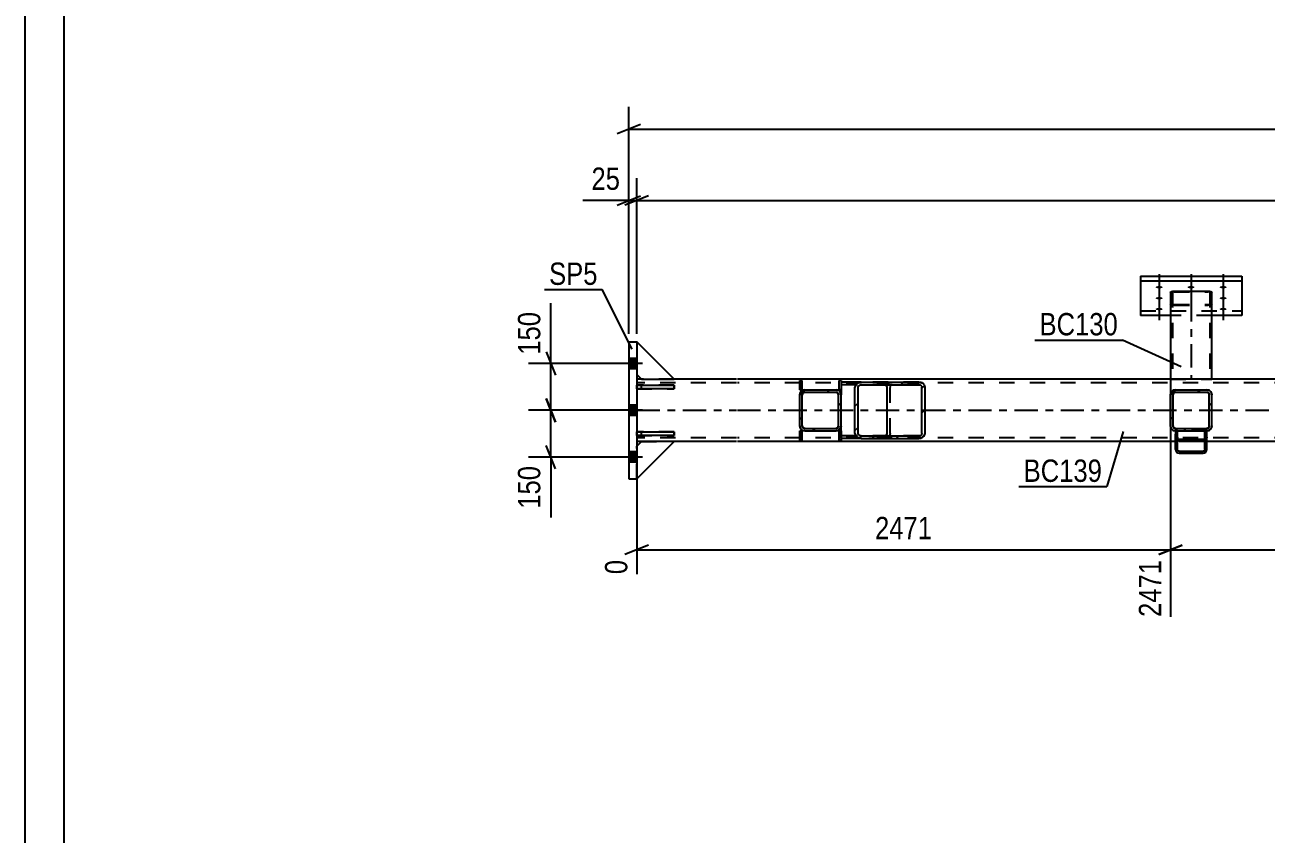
# Model space of a CAD drawing. Header units: millimetres. Extents: x 0 to 1189, y 0 to 841.
# Drawn here: x 0 to 159, y 329.1 to 432.8 of the extents above; entities that cross this region are included whole.
import ezdxf

# ---------------------------------------------------------------- set-up
doc = ezdxf.new("R2010")
doc.units = ezdxf.units.MM
doc.linetypes.add('DXK_LINE_DOT2', pattern=[3.9198, 1.9599, -1.9599])
doc.linetypes.add('DXK_LINE_DOT3', pattern=[5.9187, 2.979, -0.9799, 0.9799, -0.9799])
doc.styles.add('Arial Narrow', font='ARIALN.TTF', dxfattribs={"height": 0.2})

# ---------------------------------------------------------------- blocks, each defined once
blk = doc.blocks.new('Unknown-814407264-1135')
at = {"color": 5, "linetype": 'Continuous'}
for p, q in [((0, 841), (0, 0)), ((5, 836), (5, 5))]:
    blk.add_line(p, q, dxfattribs=at)
blk = doc.blocks.new('Part-814407264-6187 - 6044')
at = {"color": 2, "linetype": 'Continuous'}
for p, q in [((146.79, 398.51), (146.83, 398.57)), ((146.79, 398.51), (146.79, 387.39)), ((146.83, 398.57), (146.93, 398.62)), ((146.93, 398.62), (147.08, 398.66)), ((147.08, 398.66), (147.27, 398.67)), ((147.27, 398.67), (151.59, 398.67)), ((151.59, 398.67), (151.77, 398.66)), ((151.77, 398.66), (151.93, 398.62)), ((151.93, 398.62), (152.03, 398.57)), ((152.03, 398.57), (152.07, 398.51)), ((152.07, 387.39), (152.07, 398.51))]:
    blk.add_line(p, q, dxfattribs=at)
at = {"color": 7, "linetype": 'DXK_LINE_DOT2'}
for p, q in [((147.05, 398.54), (147.03, 398.51)), ((147.03, 398.51), (147.03, 387.39)), ((147.1, 398.56), (147.05, 398.54)), ((147.18, 398.58), (147.1, 398.56)), ((147.27, 398.59), (147.18, 398.58)), ((147.27, 398.59), (151.59, 398.59)), ((151.68, 398.58), (151.59, 398.59)), ((151.76, 398.56), (151.68, 398.58)), ((151.81, 398.54), (151.76, 398.56)), ((151.83, 398.51), (151.81, 398.54)), ((151.83, 398.51), (151.83, 387.39)), ((146.83, 396.97), (146.79, 397.03)), ((146.93, 396.91), (146.83, 396.97)), ((147.08, 396.88), (146.93, 396.91)), ((147.03, 397.03), (147.05, 397)), ((147.05, 397), (147.1, 396.97)), ((147.27, 396.86), (147.08, 396.88)), ((147.1, 396.97), (147.18, 396.95)), ((147.18, 396.95), (147.27, 396.95)), ((147.27, 396.95), (151.59, 396.95)), ((147.27, 396.86), (151.59, 396.86)), ((151.59, 396.95), (151.68, 396.95)), ((151.77, 396.88), (151.59, 396.86)), ((151.68, 396.95), (151.76, 396.97)), ((151.76, 396.97), (151.77, 396.98)), ((151.77, 396.98), (151.81, 397)), ((151.93, 396.91), (151.77, 396.88)), ((151.81, 397), (151.83, 397.03)), ((152.03, 396.97), (151.93, 396.91)), ((152.07, 397.03), (152.03, 396.97)), ((146.79, 387.39), (152.07, 387.39))]:
    blk.add_line(p, q, dxfattribs=at)
at = {"color": 7, "linetype": 'DXK_LINE_DOT3'}
blk.add_line((149.43, 397.77), (149.43, 387.39), dxfattribs=at)
blk = doc.blocks.new('Part-814407264-6195 - 6044')
at = {"linetype": 'Continuous'}
h = blk.add_hatch(dxfattribs=at)
h.set_pattern_fill('', scale=0.7, style=0, pattern_type=0)
h.set_pattern_definition([(45, (114.846, 379.8428), (-1.57154, 1.57154), [])])
h.paths.add_polyline_path([(114.54, 379.79), (114.85, 379.84), (115.1, 379.98), (115.28, 380.19), (115.34, 380.43), (115.34, 386.35), (115.28, 386.6), (115.1, 386.81), (114.85, 386.95), (114.54, 386.99), (107.16, 386.99), (106.85, 386.95), (106.6, 386.81), (106.42, 386.6), (106.36, 386.35), (106.36, 380.43), (106.42, 380.19), (106.6, 379.98), (106.85, 379.84), (107.16, 379.79)])
h.paths.add_polyline_path([(107.01, 380.14), (106.88, 380.21), (106.79, 380.31), (106.76, 380.43), (106.76, 386.35), (106.79, 386.48), (106.88, 386.58), (107.01, 386.65), (107.16, 386.67), (114.54, 386.67), (114.69, 386.65), (114.82, 386.58), (114.91, 386.48), (114.94, 386.35), (114.94, 380.43), (114.91, 380.31), (114.82, 380.21), (114.69, 380.14), (114.54, 380.11), (107.16, 380.11)])
at = {"color": 2, "linetype": 'Continuous'}
for p, q in [((107.16, 386.99), (104.57, 386.99)), ((106.42, 386.6), (106.36, 386.35)), ((106.76, 386.35), (106.79, 386.48)), ((107.16, 386.99), (106.85, 386.95)), ((107.01, 386.65), (107.16, 386.67)), ((107.16, 386.99), (114.54, 386.99)), ((107.16, 386.67), (114.54, 386.67)), ((110.24, 386.65), (110.08, 386.67)), ((110.48, 386.35), (110.45, 386.48)), ((114.85, 386.95), (114.54, 386.99)), ((114.54, 386.67), (114.69, 386.65)), ((114.91, 386.48), (114.94, 386.35)), ((115.34, 386.35), (115.28, 386.6)), ((104.57, 386.03), (104.57, 385.39)), ((106.36, 380.43), (106.36, 386.35)), ((106.76, 380.43), (106.76, 386.35)), ((110.48, 380.43), (110.48, 386.35)), ((114.94, 380.43), (114.94, 386.35)), ((115.34, 380.43), (115.34, 386.35)), ((104.57, 380.75), (104.57, 381.39)), ((106.36, 380.43), (106.42, 380.19)), ((106.79, 380.31), (106.76, 380.43)), ((107.16, 380.11), (107.01, 380.14)), ((107.16, 380.11), (114.54, 380.11)), ((110.08, 380.11), (110.24, 380.14)), ((110.45, 380.31), (110.48, 380.43)), ((114.69, 380.14), (114.54, 380.11)), ((114.94, 380.43), (114.91, 380.31)), ((115.28, 380.19), (115.34, 380.43)), ((107.16, 379.79), (104.57, 379.79)), ((106.85, 379.84), (107.16, 379.79)), ((107.16, 379.79), (114.54, 379.79)), ((114.54, 379.79), (114.85, 379.84))]:
    blk.add_line(p, q, dxfattribs=at)
at = {"color": 7, "linetype": 'DXK_LINE_DOT2'}
for p, q in [((104.57, 386.99), (104.57, 386.03)), ((114.54, 386.67), (104.57, 386.67)), ((114.54, 386.99), (107.16, 386.99)), ((110.08, 386.99), (110.39, 386.95)), ((110.82, 386.6), (110.88, 386.35)), ((104.57, 381.39), (104.57, 385.39)), ((110.88, 380.43), (110.88, 386.35)), ((104.57, 380.43), (104.57, 380.75)), ((104.57, 379.79), (104.57, 380.43)), ((114.54, 380.11), (104.57, 380.11)), ((110.88, 380.43), (110.82, 380.19)), ((110.08, 379.79), (107.16, 379.79)), ((110.39, 379.84), (110.08, 379.79)), ((110.08, 379.79), (114.54, 379.79))]:
    blk.add_line(p, q, dxfattribs=at)
at = {"color": 2, "linetype": 'Continuous'}
for centre, radius, start, end in [((107.07, 386.24), 0.738, 106.7178, 150.7489), ((107.11, 386.3), 0.369, 106.7178, 150.7489), ((110.13, 386.3), 0.369, 29.2511, 73.2822), ((114.59, 386.3), 0.369, 29.2511, 73.2822), ((114.63, 386.24), 0.738, 29.2511, 73.2822), ((107.07, 380.55), 0.738, 209.2511, 253.2822), ((107.11, 380.49), 0.369, 209.2511, 253.2822), ((110.13, 380.49), 0.369, 286.7178, 330.7489), ((114.59, 380.49), 0.369, 286.7178, 330.7489), ((114.63, 380.55), 0.738, 286.7178, 330.7489)]:
    blk.add_arc(centre, radius, start, end, dxfattribs=at)
at = {"color": 7, "linetype": 'DXK_LINE_DOT2'}
for centre, start, end in [((110.18, 386.24), 29.2511, 73.2822), ((110.18, 380.55), 286.7178, 330.7489)]:
    blk.add_arc(centre, 0.738, start, end, dxfattribs=at)
blk = doc.blocks.new('Bolt-814407264-6076 - 6044')
at = {"linetype": 'Continuous'}
for points in [[(145.33, 399.32), (145.42, 399.32), (145.51, 399.31), (145.59, 399.29), (145.66, 399.27), (145.71, 399.25), (145.75, 399.22), (145.77, 399.19), (145.77, 399.15), (145.75, 399.12), (145.71, 399.09), (145.66, 399.07), (145.59, 399.05), (145.51, 399.03), (145.42, 399.02), (145.33, 399.02), (145.24, 399.02), (145.15, 399.03), (145.07, 399.05), (145, 399.07), (144.95, 399.09), (144.91, 399.12), (144.89, 399.15), (144.89, 399.19), (144.91, 399.22), (144.95, 399.25), (145, 399.27), (145.07, 399.29), (145.15, 399.31), (145.24, 399.32)], [(149.41, 399.32), (149.5, 399.32), (149.59, 399.31), (149.67, 399.29), (149.74, 399.27), (149.79, 399.25), (149.83, 399.22), (149.85, 399.19), (149.85, 399.15), (149.83, 399.12), (149.79, 399.09), (149.74, 399.07), (149.67, 399.05), (149.59, 399.03), (149.5, 399.02), (149.41, 399.02), (149.32, 399.02), (149.23, 399.03), (149.15, 399.05), (149.08, 399.07), (149.03, 399.09), (148.99, 399.12), (148.97, 399.15), (148.97, 399.19), (148.99, 399.22), (149.03, 399.25), (149.08, 399.27), (149.15, 399.29), (149.23, 399.31), (149.32, 399.32)], [(153.53, 399.32), (153.62, 399.32), (153.71, 399.31), (153.79, 399.29), (153.86, 399.27), (153.91, 399.25), (153.95, 399.22), (153.97, 399.19), (153.97, 399.15), (153.95, 399.12), (153.91, 399.09), (153.86, 399.07), (153.79, 399.05), (153.71, 399.03), (153.62, 399.02), (153.53, 399.02), (153.44, 399.02), (153.35, 399.03), (153.27, 399.05), (153.2, 399.07), (153.15, 399.09), (153.11, 399.12), (153.09, 399.15), (153.09, 399.19), (153.11, 399.22), (153.15, 399.25), (153.2, 399.27), (153.27, 399.29), (153.35, 399.31), (153.44, 399.32)], [(145.33, 397.91), (145.42, 397.91), (145.51, 397.9), (145.59, 397.88), (145.66, 397.86), (145.71, 397.84), (145.75, 397.81), (145.77, 397.78), (145.77, 397.74), (145.75, 397.71), (145.71, 397.69), (145.66, 397.66), (145.59, 397.64), (145.51, 397.62), (145.42, 397.61), (145.33, 397.61), (145.24, 397.61), (145.15, 397.62), (145.07, 397.64), (145, 397.66), (144.95, 397.69), (144.91, 397.71), (144.89, 397.74), (144.89, 397.78), (144.91, 397.81), (144.95, 397.84), (145, 397.86), (145.07, 397.88), (145.15, 397.9), (145.24, 397.91)], [(153.53, 397.91), (153.62, 397.91), (153.71, 397.9), (153.79, 397.88), (153.86, 397.86), (153.91, 397.84), (153.95, 397.81), (153.97, 397.78), (153.97, 397.74), (153.95, 397.71), (153.91, 397.69), (153.86, 397.66), (153.79, 397.64), (153.71, 397.62), (153.62, 397.61), (153.53, 397.61), (153.44, 397.61), (153.35, 397.62), (153.27, 397.64), (153.2, 397.66), (153.15, 397.69), (153.11, 397.71), (153.09, 397.74), (153.09, 397.78), (153.11, 397.81), (153.15, 397.84), (153.2, 397.86), (153.27, 397.88), (153.35, 397.9), (153.44, 397.91)], [(145.33, 396.52), (145.42, 396.51), (145.51, 396.5), (145.59, 396.49), (145.66, 396.47), (145.71, 396.44), (145.75, 396.41), (145.77, 396.38), (145.77, 396.35), (145.75, 396.32), (145.71, 396.29), (145.66, 396.26), (145.59, 396.24), (145.51, 396.23), (145.42, 396.22), (145.33, 396.21), (145.24, 396.22), (145.15, 396.23), (145.07, 396.24), (145, 396.26), (144.95, 396.29), (144.91, 396.32), (144.89, 396.35), (144.89, 396.38), (144.91, 396.41), (144.95, 396.44), (145, 396.47), (145.07, 396.49), (145.15, 396.5), (145.24, 396.51)], [(153.53, 396.52), (153.62, 396.51), (153.71, 396.5), (153.79, 396.49), (153.86, 396.47), (153.91, 396.44), (153.95, 396.41), (153.97, 396.38), (153.97, 396.35), (153.95, 396.32), (153.91, 396.29), (153.86, 396.26), (153.79, 396.24), (153.71, 396.23), (153.62, 396.22), (153.53, 396.21), (153.44, 396.22), (153.35, 396.23), (153.27, 396.24), (153.2, 396.26), (153.15, 396.29), (153.11, 396.32), (153.09, 396.35), (153.09, 396.38), (153.11, 396.41), (153.15, 396.44), (153.2, 396.47), (153.27, 396.49), (153.35, 396.5), (153.44, 396.51)]]:
    blk.add_hatch(color=1, dxfattribs=at).paths.add_polyline_path(points)
at = {"color": 1, "linetype": 'Continuous'}
for p, q in [((145.33, 400.86), (145.33, 397.74)), ((149.41, 400.86), (149.41, 397.74)), ((153.53, 400.86), (153.53, 397.74)), ((145.33, 399.45), (145.33, 396.33)), ((153.53, 399.45), (153.53, 396.33)), ((145.33, 398.06), (145.33, 394.94)), ((153.53, 398.06), (153.53, 394.94))]:
    blk.add_line(p, q, dxfattribs=at)
at = {"color": 1, "linetype": 'DXK_LINE_DOT2'}
blk.add_line((149.41, 398.06), (149.41, 394.94), dxfattribs=at)
blk = doc.blocks.new('Part-814407264-6209 - 6044')
at = {"color": 2, "linetype": 'Continuous'}
for p, q in [((78.39, 378.79), (78.99, 379.39)), ((83.19, 379.39), (78.39, 374.59)), ((83.19, 379.39), (78.99, 379.39))]:
    blk.add_line(p, q, dxfattribs=at)
at = {"color": 7, "linetype": 'DXK_LINE_DOT2'}
blk.add_line((78.39, 374.59), (78.39, 378.79), dxfattribs=at)
blk = doc.blocks.new('Bolt-814407264-6068 - 6044')
at = {"linetype": 'Continuous'}
for points in [[(77.39, 390.05), (77.39, 388.73), (78.39, 388.73), (78.39, 390.05)], [(77.39, 390.05), (77.39, 388.73), (78.39, 388.73), (78.39, 390.05)], [(77.39, 390.05), (77.39, 388.73), (78.39, 388.73), (78.39, 390.05)], [(77.39, 390.05), (77.39, 388.73), (78.39, 388.73), (78.39, 390.05)], [(77.39, 384.05), (77.39, 382.73), (78.39, 382.73), (78.39, 384.05)], [(77.39, 384.05), (77.39, 382.73), (78.39, 382.73), (78.39, 384.05)], [(77.39, 378.05), (77.39, 376.73), (78.39, 376.73), (78.39, 378.05)], [(77.39, 378.05), (77.39, 376.73), (78.39, 376.73), (78.39, 378.05)], [(77.39, 378.05), (77.39, 376.73), (78.39, 376.73), (78.39, 378.05)], [(77.39, 378.05), (77.39, 376.73), (78.39, 376.73), (78.39, 378.05)]]:
    blk.add_hatch(color=1, dxfattribs=at).paths.add_polyline_path(points)
at = {"color": 1, "linetype": 'Continuous'}
for p, q in [((78.39, 390.05), (77.39, 390.05)), ((78.39, 390.05), (77.39, 390.05)), ((78.39, 390.05), (77.39, 390.05)), ((78.39, 390.05), (77.39, 390.05)), ((79.15, 389.39), (74.39, 389.39)), ((79.15, 389.39), (74.39, 389.39)), ((79.15, 389.39), (74.39, 389.39)), ((79.15, 389.39), (74.39, 389.39)), ((78.39, 388.73), (77.39, 388.73)), ((78.39, 388.73), (77.39, 388.73)), ((78.39, 388.73), (77.39, 388.73)), ((78.39, 388.73), (77.39, 388.73)), ((79.15, 383.39), (74.39, 383.39)), ((79.15, 383.39), (74.39, 383.39)), ((78.39, 384.05), (77.39, 384.05)), ((78.39, 384.05), (77.39, 384.05)), ((78.39, 382.73), (77.39, 382.73)), ((78.39, 382.73), (77.39, 382.73)), ((79.15, 377.39), (74.39, 377.39)), ((79.15, 377.39), (74.39, 377.39)), ((79.15, 377.39), (74.39, 377.39)), ((79.15, 377.39), (74.39, 377.39)), ((78.39, 378.05), (77.39, 378.05)), ((78.39, 378.05), (77.39, 378.05)), ((78.39, 378.05), (77.39, 378.05)), ((78.39, 378.05), (77.39, 378.05)), ((78.39, 376.73), (77.39, 376.73)), ((78.39, 376.73), (77.39, 376.73)), ((78.39, 376.73), (77.39, 376.73)), ((78.39, 376.73), (77.39, 376.73))]:
    blk.add_line(p, q, dxfattribs=at)
blk = doc.blocks.new('Part-814407264-6221 - 6044')
at = {"color": 7, "linetype": 'DXK_LINE_DOT2'}
for p, q in [((83.19, 387.39), (78.39, 392.19)), ((78.39, 392.19), (78.39, 387.99)), ((78.39, 387.99), (78.99, 387.39)), ((78.99, 387.39), (83.19, 387.39))]:
    blk.add_line(p, q, dxfattribs=at)
blk = doc.blocks.new('Part-814407264-6204 - 6044')
at = {"color": 7, "linetype": 'DXK_LINE_DOT2'}
for p, q in [((83.19, 380.63), (78.39, 380.63)), ((78.39, 380.63), (78.39, 380.15)), ((78.39, 380.15), (83.19, 380.15)), ((78.99, 380.15), (78.99, 380.63)), ((83.19, 380.15), (83.19, 380.63))]:
    blk.add_line(p, q, dxfattribs=at)
blk = doc.blocks.new('Part-814407264-6201 - 6044')
at = {"color": 2, "linetype": 'Continuous'}
for p, q in [((77.39, 392.19), (78.39, 392.19)), ((77.39, 392.19), (77.39, 374.59)), ((78.39, 392.19), (78.39, 374.59)), ((77.39, 374.59), (78.39, 374.59))]:
    blk.add_line(p, q, dxfattribs=at)
blk = doc.blocks.new('Part-814407264-6224 - 6044')
at = {"color": 7, "linetype": 'DXK_LINE_DOT2'}
for p, q in [((83.19, 387.39), (78.39, 392.19)), ((78.39, 392.19), (78.39, 387.99)), ((78.39, 387.99), (78.99, 387.39)), ((78.99, 387.39), (83.19, 387.39))]:
    blk.add_line(p, q, dxfattribs=at)
blk = doc.blocks.new('Part-814407264-6117 - 6044')
at = {"color": 2, "linetype": 'Continuous'}
for p, q in [((78.99, 387.39), (78.39, 387.39)), ((91.19, 387.39), (83.19, 387.39)), ((506.13, 387.39), (91.29, 387.39)), ((78.99, 379.39), (78.39, 379.39)), ((91.19, 379.39), (83.19, 379.39)), ((147.43, 379.39), (91.29, 379.39)), ((289.93, 379.39), (151.43, 379.39))]:
    blk.add_line(p, q, dxfattribs=at)
at = {"color": 7, "linetype": 'DXK_LINE_DOT2'}
for p, q in [((78.39, 387.39), (78.39, 379.39)), ((91.19, 386.91), (78.39, 386.91)), ((83.19, 387.39), (78.99, 387.39)), ((510.93, 386.91), (91.29, 386.91)), ((91.19, 379.87), (78.39, 379.87)), ((83.19, 379.39), (78.99, 379.39)), ((510.93, 379.87), (91.29, 379.87)), ((151.43, 379.39), (147.43, 379.39))]:
    blk.add_line(p, q, dxfattribs=at)
at = {"color": 7, "linetype": 'DXK_LINE_DOT3'}
for p, q in [((78.39, 383.39), (91.19, 383.39)), ((91.29, 383.39), (510.93, 383.39))]:
    blk.add_line(p, q, dxfattribs=at)
blk = doc.blocks.new('Part-814407264-6127 - 6044')
at = {"linetype": 'Continuous'}
h = blk.add_hatch(dxfattribs=at)
h.set_pattern_fill('', scale=0.7, style=0, pattern_type=0)
h.set_pattern_definition([(45, (99.526, 387.2341), (-1.5715, 1.5715), [])])
h.paths.add_polyline_path([(99.53, 386.03), (99.53, 387.23), (99.29, 387.23), (99.29, 386.03)])
at = {"color": 7, "linetype": 'DXK_LINE_DOT2'}
for p, q in [((99.29, 387.23), (99.53, 387.23)), ((99.29, 386.03), (99.29, 387.23)), ((99.53, 387.23), (99.53, 386.03)), ((99.53, 386.03), (99.29, 386.03))]:
    blk.add_line(p, q, dxfattribs=at)
at = {"color": 2, "linetype": 'Continuous'}
for p, q in [((99.29, 386.03), (99.29, 387.23)), ((99.53, 387.23), (99.29, 387.23)), ((99.53, 386.03), (99.53, 387.23)), ((99.29, 386.03), (99.53, 386.03))]:
    blk.add_line(p, q, dxfattribs=at)
blk = doc.blocks.new('Part-814407264-6130 - 6044')
at = {"linetype": 'Continuous'}
h = blk.add_hatch(dxfattribs=at)
h.set_pattern_fill('', scale=0.7, style=0, pattern_type=0)
h.set_pattern_definition([(45, (99.526, 380.7541), (-1.5715, 1.5715), [])])
h.paths.add_polyline_path([(99.53, 379.55), (99.53, 380.75), (99.29, 380.75), (99.29, 379.55)])
at = {"color": 7, "linetype": 'DXK_LINE_DOT2'}
for p, q in [((99.29, 379.55), (99.29, 380.75)), ((99.29, 380.75), (99.53, 380.75)), ((99.53, 380.75), (99.53, 379.55)), ((99.53, 379.55), (99.29, 379.55))]:
    blk.add_line(p, q, dxfattribs=at)
at = {"color": 2, "linetype": 'Continuous'}
for p, q in [((99.29, 380.75), (99.53, 380.75)), ((99.29, 380.75), (99.29, 379.55)), ((99.53, 380.75), (99.53, 379.55)), ((99.29, 379.55), (99.53, 379.55))]:
    blk.add_line(p, q, dxfattribs=at)
blk = doc.blocks.new('Part-814407264-6171 - 6044')
at = {"linetype": 'Continuous'}
h = blk.add_hatch(dxfattribs=at)
h.set_pattern_fill('', scale=0.7, style=0, pattern_type=0)
h.set_pattern_definition([(45, (104.1708, 380.8028), (-1.57154, 1.57154), [])])
h.paths.add_polyline_path([(103.93, 380.75), (104.17, 380.8), (104.38, 380.94), (104.52, 381.15), (104.57, 381.39), (104.57, 385.39), (104.52, 385.64), (104.38, 385.85), (104.17, 385.99), (103.93, 386.03), (99.93, 386.03), (99.68, 385.99), (99.47, 385.85), (99.33, 385.64), (99.29, 385.39), (99.29, 381.39), (99.33, 381.15), (99.47, 380.94), (99.68, 380.8), (99.93, 380.75)])
h.paths.add_polyline_path([(99.8, 381.1), (99.7, 381.17), (99.63, 381.27), (99.61, 381.39), (99.61, 385.39), (99.63, 385.52), (99.7, 385.62), (99.8, 385.69), (99.93, 385.71), (103.93, 385.71), (104.05, 385.69), (104.15, 385.62), (104.22, 385.52), (104.25, 385.39), (104.25, 381.39), (104.22, 381.27), (104.15, 381.17), (104.05, 381.1), (103.93, 381.07), (99.93, 381.07)])
at = {"color": 7, "linetype": 'DXK_LINE_DOT2'}
for p, q in [((99.29, 385.39), (99.33, 385.64)), ((99.29, 381.39), (99.29, 385.39)), ((99.63, 385.52), (99.61, 385.39)), ((99.61, 381.39), (99.61, 385.39)), ((99.68, 385.99), (99.93, 386.03)), ((99.93, 385.71), (99.8, 385.69)), ((99.93, 386.03), (103.93, 386.03)), ((99.93, 385.71), (103.93, 385.71)), ((103.93, 386.03), (104.17, 385.99)), ((104.05, 385.69), (103.93, 385.71)), ((104.25, 385.39), (104.22, 385.52)), ((104.25, 381.39), (104.25, 385.39)), ((104.52, 385.64), (104.57, 385.39)), ((104.57, 381.39), (104.57, 385.39)), ((99.33, 381.15), (99.29, 381.39)), ((99.61, 381.39), (99.63, 381.27)), ((99.93, 380.75), (99.68, 380.8)), ((99.8, 381.1), (99.93, 381.07)), ((99.93, 381.07), (103.93, 381.07)), ((99.93, 380.75), (103.93, 380.75)), ((103.93, 381.07), (104.05, 381.1)), ((104.17, 380.8), (103.93, 380.75)), ((104.22, 381.27), (104.25, 381.39)), ((104.57, 381.39), (104.52, 381.15))]:
    blk.add_line(p, q, dxfattribs=at)
at = {"color": 2, "linetype": 'Continuous'}
for p, q in [((99.33, 385.64), (99.29, 385.39)), ((99.29, 381.39), (99.29, 385.39)), ((99.61, 385.39), (99.63, 385.52)), ((99.61, 381.39), (99.61, 385.39)), ((99.93, 386.03), (99.68, 385.99)), ((99.8, 385.69), (99.93, 385.71)), ((99.93, 386.03), (103.93, 386.03)), ((99.93, 385.71), (103.93, 385.71)), ((104.17, 385.99), (103.93, 386.03)), ((103.93, 385.71), (104.05, 385.69)), ((104.22, 385.52), (104.25, 385.39)), ((104.25, 381.39), (104.25, 385.39)), ((104.57, 385.39), (104.52, 385.64)), ((104.57, 381.39), (104.57, 385.39)), ((99.29, 381.39), (99.33, 381.15)), ((99.63, 381.27), (99.61, 381.39)), ((99.68, 380.8), (99.93, 380.75)), ((99.93, 381.07), (99.8, 381.1)), ((99.93, 381.07), (103.93, 381.07)), ((99.93, 380.75), (103.93, 380.75)), ((104.05, 381.1), (103.93, 381.07)), ((103.93, 380.75), (104.17, 380.8)), ((104.25, 381.39), (104.22, 381.27)), ((104.52, 381.15), (104.57, 381.39))]:
    blk.add_line(p, q, dxfattribs=at)
at = {"color": 7, "linetype": 'DXK_LINE_DOT2'}
for centre, radius, start, end in [((99.93, 385.39), 0.64, 112.5, 157.5), ((99.93, 385.39), 0.32, 112.5, 157.5), ((103.93, 385.39), 0.32, 22.5, 67.5), ((103.93, 385.39), 0.64, 22.5, 67.5), ((99.93, 381.39), 0.64, 202.5, 247.5), ((99.93, 381.39), 0.32, 202.5, 247.5), ((103.93, 381.39), 0.32, 292.5, 337.5), ((103.93, 381.39), 0.64, 292.5, 337.5)]:
    blk.add_arc(centre, radius, start, end, dxfattribs=at)
at = {"color": 2, "linetype": 'Continuous'}
for centre, radius, start, end in [((99.93, 385.39), 0.64, 112.5, 157.5), ((99.93, 385.39), 0.32, 112.5, 157.5), ((103.93, 385.39), 0.32, 22.5, 67.5), ((103.93, 385.39), 0.64, 22.5, 67.5), ((99.93, 381.39), 0.64, 202.5, 247.5), ((99.93, 381.39), 0.32, 202.5, 247.5), ((103.93, 381.39), 0.32, 292.5, 337.5), ((103.93, 381.39), 0.64, 292.5, 337.5)]:
    blk.add_arc(centre, radius, start, end, dxfattribs=at)
blk = doc.blocks.new('Part-814407264-6133 - 6044')
at = {"color": 2, "linetype": 'Continuous'}
for p, q in [((104.57, 387.23), (104.33, 387.23)), ((104.33, 386.03), (104.33, 387.23)), ((104.57, 387.23), (104.57, 386.03)), ((104.57, 386.03), (104.33, 386.03))]:
    blk.add_line(p, q, dxfattribs=at)
blk = doc.blocks.new('Part-814407264-6205 - 6044')
at = {"color": 2, "linetype": 'Continuous'}
for p, q in [((78.39, 386.63), (83.19, 386.63)), ((78.39, 386.15), (78.39, 386.63)), ((83.19, 386.63), (83.19, 386.15)), ((83.19, 386.15), (78.39, 386.15))]:
    blk.add_line(p, q, dxfattribs=at)
at = {"color": 7, "linetype": 'DXK_LINE_DOT2'}
blk.add_line((78.99, 386.15), (78.99, 386.63), dxfattribs=at)
blk = doc.blocks.new('Part-814407264-6136 - 6044')
at = {"color": 2, "linetype": 'Continuous'}
for p, q in [((104.33, 379.55), (104.33, 380.75)), ((104.57, 380.75), (104.33, 380.75)), ((104.57, 380.75), (104.57, 379.55)), ((104.57, 379.55), (104.33, 379.55))]:
    blk.add_line(p, q, dxfattribs=at)
blk = doc.blocks.new('Part-814407264-6150 - 6044')
at = {"color": 2, "linetype": 'Continuous'}
for p, q in [((142.93, 400.59), (142.93, 395.54)), ((142.93, 400.59), (155.93, 400.59)), ((142.93, 399.99), (155.93, 399.99)), ((155.93, 400.59), (155.93, 395.54)), ((146.79, 395.54), (142.93, 395.54)), ((155.93, 395.54), (152.07, 395.54))]:
    blk.add_line(p, q, dxfattribs=at)
at = {"color": 7, "linetype": 'DXK_LINE_DOT2'}
for p, q in [((142.93, 396.15), (155.93, 396.15)), ((152.07, 395.54), (146.79, 395.54))]:
    blk.add_line(p, q, dxfattribs=at)
blk = doc.blocks.new('Part-814407264-6215 - 6044')
at = {"color": 7, "linetype": 'DXK_LINE_DOT2'}
for p, q in [((78.39, 378.79), (78.99, 379.39)), ((83.19, 379.39), (78.39, 374.59)), ((78.39, 374.59), (78.39, 378.79)), ((78.99, 379.39), (83.19, 379.39))]:
    blk.add_line(p, q, dxfattribs=at)
blk = doc.blocks.new('Part-814407264-6172 - 6044')
at = {"linetype": 'Continuous'}
h = blk.add_hatch(dxfattribs=at)
h.set_pattern_fill('', scale=0.7, style=0, pattern_type=0)
h.set_pattern_definition([(45, (151.1324, 377.9262), (-1.5715, 1.5715), [])])
h.paths.add_polyline_path([(150.95, 377.89), (151.13, 377.93), (151.29, 378.03), (151.39, 378.19), (151.43, 378.38), (151.43, 380.75), (151.19, 380.75), (151.19, 378.38), (151.17, 378.29), (151.12, 378.21), (151.04, 378.16), (150.95, 378.14), (147.91, 378.14), (147.82, 378.16), (147.74, 378.21), (147.69, 378.29), (147.67, 378.38), (147.67, 380.75), (147.43, 380.75), (147.43, 378.38), (147.47, 378.19), (147.57, 378.03), (147.72, 377.93), (147.91, 377.89)])
at = {"color": 7, "linetype": 'DXK_LINE_DOT2'}
for p, q in [((147.43, 378.38), (147.43, 380.75)), ((147.43, 380.75), (147.67, 380.75)), ((147.67, 378.38), (147.67, 380.75)), ((151.19, 378.38), (151.19, 380.75)), ((151.19, 380.75), (151.43, 380.75)), ((151.43, 378.38), (151.43, 380.75)), ((147.47, 379.74), (147.43, 379.93)), ((147.91, 379.43), (147.72, 379.47)), ((147.91, 379.43), (150.95, 379.43)), ((151.13, 379.47), (150.95, 379.43)), ((151.43, 379.93), (151.39, 379.74))]:
    blk.add_line(p, q, dxfattribs=at)
at = {"color": 2, "linetype": 'Continuous'}
for p, q in [((147.67, 380.75), (147.43, 380.75)), ((147.43, 380.75), (147.43, 378.38)), ((147.67, 378.38), (147.67, 380.75)), ((151.19, 378.38), (151.19, 380.75)), ((151.43, 380.75), (151.19, 380.75)), ((151.43, 378.38), (151.43, 380.75)), ((147.67, 379.93), (147.69, 379.83)), ((147.69, 379.83), (147.74, 379.75)), ((147.74, 379.75), (147.82, 379.7)), ((147.82, 379.7), (147.91, 379.68)), ((147.91, 379.68), (150.95, 379.68)), ((150.95, 379.68), (151.04, 379.7)), ((151.04, 379.7), (151.12, 379.75)), ((151.12, 379.75), (151.17, 379.83)), ((151.17, 379.83), (151.19, 379.93)), ((147.43, 378.38), (147.47, 378.19)), ((147.69, 378.29), (147.67, 378.38)), ((147.74, 378.21), (147.69, 378.29)), ((147.72, 377.93), (147.91, 377.89)), ((147.82, 378.16), (147.74, 378.21)), ((147.91, 378.14), (147.82, 378.16)), ((147.91, 378.14), (150.95, 378.14)), ((147.91, 377.89), (150.95, 377.89)), ((151.04, 378.16), (150.95, 378.14)), ((150.95, 377.89), (151.13, 377.93)), ((151.12, 378.21), (151.04, 378.16)), ((151.17, 378.29), (151.12, 378.21)), ((151.19, 378.38), (151.17, 378.29)), ((151.39, 378.19), (151.43, 378.38))]:
    blk.add_line(p, q, dxfattribs=at)
at = {"color": 7, "linetype": 'DXK_LINE_DOT2'}
for centre, start, end in [((147.92, 379.92), 201.5879, 246.5669), ((150.94, 379.92), 293.4331, 338.4121)]:
    blk.add_arc(centre, 0.488, start, end, dxfattribs=at)
at = {"color": 2, "linetype": 'Continuous'}
for centre, start, end in [((147.92, 378.37), 201.5879, 246.5669), ((150.94, 378.37), 293.4331, 338.4121)]:
    blk.add_arc(centre, 0.488, start, end, dxfattribs=at)
blk = doc.blocks.new('Part-814407264-6175 - 6044')
at = {"linetype": 'Continuous'}
h = blk.add_hatch(dxfattribs=at)
h.set_pattern_fill('', scale=0.7, style=0, pattern_type=0)
h.set_pattern_definition([(45, (151.6736, 380.8028), (-1.57154, 1.57154), [])])
h.paths.add_polyline_path([(151.43, 380.75), (151.67, 380.8), (151.88, 380.94), (152.02, 381.15), (152.07, 381.39), (152.07, 385.39), (152.02, 385.64), (151.88, 385.85), (151.67, 385.99), (151.43, 386.03), (147.43, 386.03), (147.18, 385.99), (146.98, 385.85), (146.84, 385.64), (146.79, 385.39), (146.79, 381.39), (146.84, 381.15), (146.98, 380.94), (147.18, 380.8), (147.43, 380.75)])
h.paths.add_polyline_path([(147.31, 381.1), (147.2, 381.17), (147.13, 381.27), (147.11, 381.39), (147.11, 385.39), (147.13, 385.52), (147.2, 385.62), (147.31, 385.69), (147.43, 385.71), (151.43, 385.71), (151.55, 385.69), (151.65, 385.62), (151.72, 385.52), (151.75, 385.39), (151.75, 381.39), (151.72, 381.27), (151.65, 381.17), (151.55, 381.1), (151.43, 381.07), (147.43, 381.07)])
at = {"color": 7, "linetype": 'DXK_LINE_DOT2'}
for p, q in [((146.79, 385.39), (146.84, 385.64)), ((146.79, 381.39), (146.79, 385.39)), ((147.13, 385.52), (147.11, 385.39)), ((147.11, 381.39), (147.11, 385.39)), ((147.18, 385.99), (147.43, 386.03)), ((147.43, 385.71), (147.31, 385.69)), ((147.43, 386.03), (151.43, 386.03)), ((147.43, 385.71), (151.43, 385.71)), ((151.43, 386.03), (151.67, 385.99)), ((151.55, 385.69), (151.43, 385.71)), ((151.75, 385.39), (151.72, 385.52)), ((151.75, 381.39), (151.75, 385.39)), ((152.02, 385.64), (152.07, 385.39)), ((152.07, 381.39), (152.07, 385.39)), ((146.84, 381.15), (146.79, 381.39)), ((147.11, 381.39), (147.13, 381.27)), ((147.43, 380.75), (147.18, 380.8)), ((147.31, 381.1), (147.43, 381.07)), ((147.43, 381.07), (151.43, 381.07)), ((151.43, 380.75), (147.43, 380.75)), ((151.43, 381.07), (151.55, 381.1)), ((151.67, 380.8), (151.43, 380.75)), ((151.72, 381.27), (151.75, 381.39)), ((152.07, 381.39), (152.02, 381.15))]:
    blk.add_line(p, q, dxfattribs=at)
at = {"color": 2, "linetype": 'Continuous'}
for p, q in [((146.84, 385.64), (146.79, 385.39)), ((146.79, 381.39), (146.79, 385.39)), ((147.11, 385.39), (147.13, 385.52)), ((147.11, 381.39), (147.11, 385.39)), ((147.43, 386.03), (147.18, 385.99)), ((147.31, 385.69), (147.43, 385.71)), ((147.43, 386.03), (151.43, 386.03)), ((147.43, 385.71), (151.43, 385.71)), ((151.67, 385.99), (151.43, 386.03)), ((151.43, 385.71), (151.55, 385.69)), ((151.72, 385.52), (151.75, 385.39)), ((151.75, 381.39), (151.75, 385.39)), ((152.07, 385.39), (152.02, 385.64)), ((152.07, 381.39), (152.07, 385.39)), ((146.79, 381.39), (146.84, 381.15)), ((147.13, 381.27), (147.11, 381.39)), ((147.18, 380.8), (147.43, 380.75)), ((147.43, 381.07), (147.31, 381.1)), ((147.43, 381.07), (151.43, 381.07)), ((147.43, 380.75), (151.43, 380.75)), ((151.55, 381.1), (151.43, 381.07)), ((151.43, 380.75), (151.67, 380.8)), ((151.75, 381.39), (151.72, 381.27)), ((152.02, 381.15), (152.07, 381.39))]:
    blk.add_line(p, q, dxfattribs=at)
at = {"color": 7, "linetype": 'DXK_LINE_DOT2'}
for centre, radius, start, end in [((147.43, 385.39), 0.64, 112.5, 157.5), ((147.43, 385.39), 0.32, 112.5, 157.5), ((151.43, 385.39), 0.32, 22.5, 67.5), ((151.43, 385.39), 0.64, 22.5, 67.5), ((147.43, 381.39), 0.64, 202.5, 247.5), ((147.43, 381.39), 0.32, 202.5, 247.5), ((151.43, 381.39), 0.32, 292.5, 337.5), ((151.43, 381.39), 0.64, 292.5, 337.5)]:
    blk.add_arc(centre, radius, start, end, dxfattribs=at)
at = {"color": 2, "linetype": 'Continuous'}
for centre, radius, start, end in [((147.43, 385.39), 0.64, 112.5, 157.5), ((147.43, 385.39), 0.32, 112.5, 157.5), ((151.43, 385.39), 0.32, 22.5, 67.5), ((151.43, 385.39), 0.64, 22.5, 67.5), ((147.43, 381.39), 0.64, 202.5, 247.5), ((147.43, 381.39), 0.32, 202.5, 247.5), ((151.43, 381.39), 0.32, 292.5, 337.5), ((151.43, 381.39), 0.64, 292.5, 337.5)]:
    blk.add_arc(centre, radius, start, end, dxfattribs=at)
blk = doc.blocks.new('Part-814407264-6203 - 6044')
at = {"color": 7, "linetype": 'DXK_LINE_DOT2'}
for p, q in [((83.19, 386.63), (78.39, 386.63)), ((78.39, 386.63), (78.39, 386.15)), ((78.99, 386.15), (78.99, 386.63)), ((83.19, 386.15), (83.19, 386.63)), ((78.39, 386.15), (83.19, 386.15))]:
    blk.add_line(p, q, dxfattribs=at)
blk = doc.blocks.new('Part-814407264-6206 - 6044')
at = {"color": 2, "linetype": 'Continuous'}
for p, q in [((78.39, 380.63), (83.19, 380.63)), ((78.39, 380.15), (78.39, 380.63)), ((83.19, 380.15), (78.39, 380.15)), ((83.19, 380.63), (83.19, 380.15))]:
    blk.add_line(p, q, dxfattribs=at)
at = {"color": 7, "linetype": 'DXK_LINE_DOT2'}
blk.add_line((78.99, 380.15), (78.99, 380.63), dxfattribs=at)
blk = doc.blocks.new('Part-814407264-6212 - 6044')
at = {"color": 7, "linetype": 'DXK_LINE_DOT2'}
for p, q in [((78.39, 378.79), (78.99, 379.39)), ((83.19, 379.39), (78.39, 374.59)), ((78.39, 374.59), (78.39, 378.79)), ((78.99, 379.39), (83.19, 379.39))]:
    blk.add_line(p, q, dxfattribs=at)
blk = doc.blocks.new('Part-814407264-6218 - 6044')
at = {"color": 2, "linetype": 'Continuous'}
for p, q in [((83.19, 387.39), (78.39, 392.19)), ((78.39, 387.99), (78.99, 387.39)), ((78.99, 387.39), (83.19, 387.39))]:
    blk.add_line(p, q, dxfattribs=at)
at = {"color": 7, "linetype": 'DXK_LINE_DOT2'}
blk.add_line((78.39, 392.19), (78.39, 387.99), dxfattribs=at)
blk = doc.blocks.new('StraightDimension-814407264-6298 - 6044')
at = {"color": 7, "linetype": 'Continuous'}
for p, q in [((146.79, 391.13), (146.79, 356.91)), ((289.29, 391.13), (289.29, 356.91)), ((148.29, 366.12), (145.29, 364.92)), ((287.79, 364.92), (290.79, 366.12)), ((146.79, 365.52), (289.29, 365.52))]:
    blk.add_line(p, q, dxfattribs=at)
at = {"color": 0}
blk.add_wipeout([(222.3, 366.27), (222.3, 370.47), (213.78, 370.47), (213.78, 366.27)], dxfattribs=at)
at = {"color": 0, "linetype": 'Continuous'}
blk.add_wipeout([(288.69, 364.82), (284.49, 364.82), (284.49, 356.31), (288.69, 356.31)], dxfattribs=at)
at = {"color": 3, "style": 'Arial Narrow'}
blk.add_text('3563', height=2.863, dxfattribs=at).set_placement((214.38, 366.87))
at = {"color": 3, "linetype": 'Continuous', "style": 'Arial Narrow'}
blk.add_text('6033', height=2.863, rotation=90.0002, dxfattribs=at).set_placement((288.09, 356.91))
blk = doc.blocks.new('StraightDimension-814407264-6310 - 6044')
at = {"color": 7, "linetype": 'Continuous'}
for p, q in [((146.79, 391.13), (146.79, 356.91)), ((78.39, 378.39), (78.39, 362.39)), ((79.89, 366.12), (76.89, 364.92)), ((145.29, 364.92), (148.29, 366.12)), ((78.39, 365.52), (146.79, 365.52))]:
    blk.add_line(p, q, dxfattribs=at)
at = {"color": 0}
blk.add_wipeout([(116.84, 366.27), (116.84, 370.47), (108.33, 370.47), (108.33, 366.27)], dxfattribs=at)
at = {"color": 0, "linetype": 'Continuous'}
for points in [[(77.79, 364.82), (73.59, 364.82), (73.59, 361.79), (77.79, 361.79)], [(146.19, 364.82), (141.99, 364.82), (141.99, 356.31), (146.19, 356.31)]]:
    blk.add_wipeout(points, dxfattribs=at)
at = {"color": 3, "style": 'Arial Narrow'}
blk.add_text('2471', height=2.863, dxfattribs=at).set_placement((108.93, 366.87))
at = {"color": 3, "linetype": 'Continuous', "style": 'Arial Narrow'}
for s, height, p in [('0', 2.86, (77.19, 362.39)), ('2471', 2.863, (145.59, 356.91))]:
    blk.add_text(s, height=height, rotation=90.0002, dxfattribs=at).set_placement(p)
blk = doc.blocks.new('StraightDimension-814407264-6378 - 6044')
at = {"color": 7, "linetype": 'Continuous'}
for p, q in [((66.79, 384.89), (67.99, 381.89)), ((77.39, 383.39), (64.54, 383.39)), ((67.39, 377.39), (67.39, 383.39)), ((67.99, 375.89), (66.79, 378.89)), ((76.39, 377.39), (64.54, 377.39))]:
    blk.add_line(p, q, dxfattribs=at)
at = {"color": 0}
blk.add_wipeout([(66.64, 376.87), (62.44, 376.87), (62.44, 370.18), (66.64, 370.18)], dxfattribs=at)
at = {"color": 7, "linetype": 'Continuous'}
blk.add_line((67.39, 377.39), (67.39, 369.66), dxfattribs=at)
blk.add_line((67.39, 377.39), (67.39, 369.66), dxfattribs=at)
at = {"color": 3, "style": 'Arial Narrow'}
blk.add_text('150', height=2.863, rotation=90.0002, dxfattribs=at).set_placement((66.04, 370.78))
blk = doc.blocks.new('StraightDimension-814407264-6387 - 6044')
at = {"color": 7, "linetype": 'Continuous'}
for p, q in [((66.79, 390.89), (67.99, 387.89)), ((76.39, 389.39), (64.54, 389.39)), ((67.39, 383.39), (67.39, 389.39)), ((67.99, 381.89), (66.79, 384.89)), ((77.39, 383.39), (64.54, 383.39))]:
    blk.add_line(p, q, dxfattribs=at)
at = {"color": 0}
blk.add_wipeout([(66.64, 396.6), (62.44, 396.6), (62.44, 389.92), (66.64, 389.92)], dxfattribs=at)
at = {"color": 7, "linetype": 'Continuous'}
blk.add_line((67.39, 389.39), (67.39, 397.13), dxfattribs=at)
blk.add_line((67.39, 389.39), (67.39, 397.13), dxfattribs=at)
at = {"color": 3, "style": 'Arial Narrow'}
blk.add_text('150', height=2.863, rotation=90.0002, dxfattribs=at).set_placement((66.04, 390.52))
blk = doc.blocks.new('StraightDimension-814407264-13663 - 6044')
at = {"color": 7, "linetype": 'Continuous'}
for p, q in [((78.39, 393.19), (78.39, 413.15)), ((79.89, 410.9), (76.89, 409.7)), ((78.39, 410.3), (510.93, 410.3))]:
    blk.add_line(p, q, dxfattribs=at)
blk = doc.blocks.new('StraightDimension-814407264-13664 - 6044')
at = {"color": 7, "linetype": 'Continuous'}
for p, q in [((77.39, 393.19), (77.39, 413.15)), ((78.39, 393.19), (78.39, 413.15)), ((75.89, 409.7), (78.89, 410.9)), ((79.89, 410.9), (76.89, 409.7)), ((77.39, 410.3), (78.39, 410.3))]:
    blk.add_line(p, q, dxfattribs=at)
at = {"color": 0}
blk.add_wipeout([(76.86, 411.05), (76.86, 415.25), (72, 415.25), (72, 411.05)], dxfattribs=at)
at = {"color": 7, "linetype": 'Continuous'}
blk.add_line((77.39, 410.3), (71.48, 410.3), dxfattribs=at)
blk.add_line((77.39, 410.3), (71.48, 410.3), dxfattribs=at)
at = {"color": 3, "style": 'Arial Narrow'}
blk.add_text('25', height=2.863, dxfattribs=at).set_placement((72.6, 411.65))
blk = doc.blocks.new('StraightDimension-814407264-13811 - 6044')
at = {"color": 7, "linetype": 'Continuous'}
for p, q in [((77.39, 393.19), (77.39, 422.29)), ((78.89, 420.04), (75.89, 418.84)), ((77.39, 419.44), (510.93, 419.44))]:
    blk.add_line(p, q, dxfattribs=at)
blk = doc.blocks.new('Mark-814407264-6183 - 6044')
at = {"color": 0}
blk.add_wipeout([(140.05, 393), (140.05, 396), (130, 396), (130, 393)], dxfattribs=at)
blk.add_wipeout([(140.05, 393), (140.05, 396), (130, 396), (130, 393)], dxfattribs=at)
at = {"color": 30, "linetype": 'Continuous'}
for p in [(129.4, 392.4), (148.16, 388.98)]:
    blk.add_line(p, (140.65, 392.4), dxfattribs=at)
at = {"color": 3, "style": 'Arial Narrow'}
blk.add_text('BC130', height=2.863, dxfattribs=at).set_placement((130, 393))
blk = doc.blocks.new('Mark-814407264-6113 - 6044')
at = {"color": 0}
blk.add_wipeout([(138.02, 374.22), (138.02, 377.22), (127.97, 377.22), (127.97, 374.22)], dxfattribs=at)
blk.add_wipeout([(138.02, 374.22), (138.02, 377.22), (127.97, 377.22), (127.97, 374.22)], dxfattribs=at)
at = {"color": 30, "linetype": 'Continuous'}
for p in [(140.72, 380.66), (127.37, 373.62)]:
    blk.add_line(p, (138.62, 373.62), dxfattribs=at)
at = {"color": 3, "style": 'Arial Narrow'}
blk.add_text('BC139', height=2.863, dxfattribs=at).set_placement((127.97, 374.22))
blk = doc.blocks.new('Mark-814407264-6197 - 6044')
at = {"color": 0}
blk.add_wipeout([(73.38, 399.47), (73.38, 402.47), (67.17, 402.47), (67.17, 399.47)], dxfattribs=at)
blk.add_wipeout([(73.38, 399.47), (73.38, 402.47), (67.17, 402.47), (67.17, 399.47)], dxfattribs=at)
at = {"color": 30, "linetype": 'Continuous'}
for p in [(66.57, 398.87), (77.82, 391.21)]:
    blk.add_line(p, (73.98, 398.87), dxfattribs=at)
at = {"color": 3, "style": 'Arial Narrow'}
blk.add_text('SP5', height=2.863, dxfattribs=at).set_placement((67.17, 399.47))

msp = doc.modelspace()

# ---------------------------------------------------------------- block references
for name in ['Unknown-814407264-1135', 'Bolt-814407264-6076 - 6044', 'Part-814407264-6150 - 6044', 'Part-814407264-6187 - 6044', 'Part-814407264-6201 - 6044', 'Part-814407264-6221 - 6044', 'Part-814407264-6224 - 6044', 'Part-814407264-6218 - 6044', 'Bolt-814407264-6068 - 6044', 'Part-814407264-6117 - 6044', 'Part-814407264-6205 - 6044', 'Part-814407264-6203 - 6044', 'Part-814407264-6127 - 6044', 'Part-814407264-6133 - 6044', 'Part-814407264-6195 - 6044', 'Part-814407264-6171 - 6044', 'Part-814407264-6175 - 6044', 'Part-814407264-6204 - 6044', 'Part-814407264-6206 - 6044', 'Part-814407264-6130 - 6044', 'Part-814407264-6136 - 6044', 'Part-814407264-6172 - 6044', 'Part-814407264-6209 - 6044', 'Part-814407264-6215 - 6044', 'Part-814407264-6212 - 6044']:
    msp.add_blockref(name, (0, 0))

# ---------------------------------------------------------------- next in the draw order: block references
msp.add_blockref('StraightDimension-814407264-6298 - 6044', (0, 0))

# ---------------------------------------------------------------- next in the draw order: block references
msp.add_blockref('StraightDimension-814407264-6310 - 6044', (0, 0))

# ---------------------------------------------------------------- next in the draw order: block references
for name in ['StraightDimension-814407264-6378 - 6044', 'Mark-814407264-6113 - 6044']:
    msp.add_blockref(name, (0, 0))

# ---------------------------------------------------------------- next in the draw order: block references
msp.add_blockref('StraightDimension-814407264-6387 - 6044', (0, 0))

# ---------------------------------------------------------------- next in the draw order: block references
msp.add_blockref('StraightDimension-814407264-13663 - 6044', (0, 0))

# ---------------------------------------------------------------- next in the draw order: block references
msp.add_blockref('StraightDimension-814407264-13664 - 6044', (0, 0))

# ---------------------------------------------------------------- next in the draw order: block references
msp.add_blockref('StraightDimension-814407264-13811 - 6044', (0, 0))

# ---------------------------------------------------------------- next in the draw order: block references
for name in ['Mark-814407264-6197 - 6044', 'Mark-814407264-6183 - 6044']:
    msp.add_blockref(name, (0, 0))

doc.saveas('drawing.dxf')
